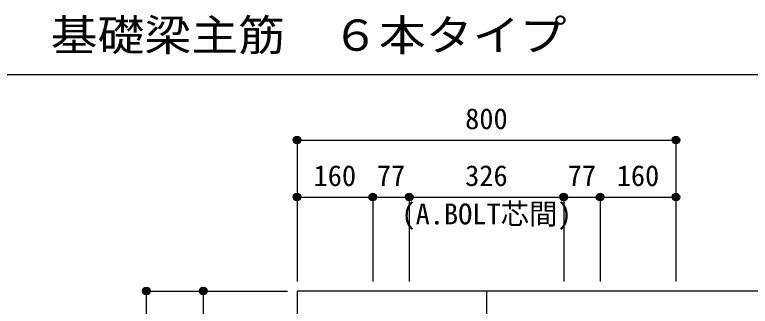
# Model space of a CAD drawing. Units: millimetres, scale not verified. Extents: x -3982 to 3969, y -2797 to 2801.
# Drawn here: x -628 to 925, y -637 to -22 of the extents above; entities that cross this region are included whole.
import ezdxf
from ezdxf.enums import TextEntityAlignment as Align

# ---------------------------------------------------------------- set-up
doc = ezdxf.new("R2010")
doc.units = ezdxf.units.MM
doc.header["$LTSCALE"] = 20
doc.header["$PDMODE"] = 32
doc.header["$PDSIZE"] = 10
doc.linetypes.add('CHAIN1', pattern=[8, 5, -1, 1, -1])
for name, color, linetype in [('6-1_躯体線', 2, 'Continuous'), ('6-7_文字', 7, 'Continuous'), ('6-D_寸法', 4, 'Continuous'), ('F-0_枠', 6, 'Continuous')]:
    doc.layers.add(name, color=color, linetype=linetype)
doc.styles.add('ＭＳ ゴシック', font='')
doc.styles.get('ＭＳ ゴシック').set_extended_font_data('MS Gothic')

msp = doc.modelspace()

# ---------------------------------------------------------------- linework, layer by layer
at = {"layer": '6-1_躯体線'}
for p, q in [((1168.29, -604.67), (-31.71, -604.67)), ((-31.71, -604.67), (-31.71, -1404.67))]:
    msp.add_line(p, q, dxfattribs=at)
at = {"layer": '6-D_寸法'}
for p, q in [((-31.71, -286.65), (-31.71, -406.65)), ((-31.71, -286.65), (768.29, -286.65)), ((-31.71, -406.65), (-31.71, -584.67)), ((-31.71, -406.65), (-31.71, -584.67)), ((-31.71, -406.65), (-31.71, -584.67)), ((-31.71, -406.65), (-31.71, -584.67)), ((-31.71, -406.65), (-31.71, -584.67)), ((-31.71, -406.65), (128.29, -406.65)), ((-31.71, -406.65), (-31.71, -584.67)), ((128.29, -406.65), (128.29, -584.67)), ((128.29, -406.65), (205.29, -406.65)), ((205.29, -406.65), (205.29, -584.67)), ((205.29, -406.65), (531.29, -406.65)), ((531.29, -406.65), (531.29, -584.67)), ((531.29, -406.65), (608.29, -406.65)), ((608.29, -406.65), (608.29, -584.67)), ((768.29, -406.65), (768.29, -584.67)), ((768.29, -406.65), (768.29, -584.67)), ((768.29, -406.65), (768.29, -584.67)), ((768.29, -406.65), (768.29, -584.67)), ((-349.74, -1404.67), (-349.74, -604.67)), ((-349.74, -604.67), (-229.74, -604.67)), ((-229.74, -604.67), (-51.71, -604.67)), ((-229.74, -604.67), (-51.71, -604.67)), ((-229.74, -604.67), (-51.71, -604.67)), ((-229.74, -604.67), (-51.71, -604.67)), ((-229.74, -604.67), (-51.71, -604.67)), ((-229.74, -604.67), (-51.71, -604.67)), ((-229.74, -604.67), (-51.71, -604.67)), ((-229.74, -604.67), (-229.74, -885.67)), ((-229.74, -604.67), (-51.71, -604.67))]:
    msp.add_line(p, q, dxfattribs=at)
at = {"layer": '6-D_寸法', "linetype": 'CHAIN1'}
msp.add_line((368.29, -604.67), (368.29, -1804.67), dxfattribs=at)
at = {"layer": '6-D_寸法'}
for points in [[(-31.71, -286.65), (-31.71, -406.65), (-31.71, -584.67)], [(768.29, -286.65), (768.29, -406.65), (768.29, -584.67)], [(608.29, -406.65), (768.29, -406.65), (768.29, -584.67)]]:
    msp.add_lwpolyline(points, dxfattribs=at)
for centre, radius in [((-31.71, -286.65), 8), ((-31.71, -286.65), 7.2), ((768.29, -286.65), 8), ((768.29, -286.65), 7.2), ((-31.71, -286.65), 6.4), ((-31.71, -286.65), 5.6), ((-31.71, -286.65), 4.8), ((-31.71, -286.65), 4), ((-31.71, -286.65), 3.2), ((-31.71, -286.65), 2.4), ((-31.71, -286.65), 1.6), ((-31.71, -286.65), 0.8), ((768.29, -286.65), 6.4), ((768.29, -286.65), 5.6), ((768.29, -286.65), 4.8), ((768.29, -286.65), 4), ((768.29, -286.65), 3.2), ((768.29, -286.65), 2.4), ((768.29, -286.65), 1.6), ((768.29, -286.65), 0.8), ((-31.71, -406.65), 8), ((-31.71, -406.65), 7.2), ((-31.71, -406.65), 6.4), ((-31.71, -406.65), 5.6), ((-31.71, -406.65), 4.8), ((-31.71, -406.65), 4), ((-31.71, -406.65), 3.2), ((128.29, -406.65), 8), ((128.29, -406.65), 7.2), ((128.29, -406.65), 6.4), ((128.29, -406.65), 5.6), ((128.29, -406.65), 4.8), ((128.29, -406.65), 4), ((128.29, -406.65), 3.2), ((205.29, -406.65), 8), ((205.29, -406.65), 7.2), ((205.29, -406.65), 6.4), ((205.29, -406.65), 5.6), ((205.29, -406.65), 4.8), ((205.29, -406.65), 4), ((205.29, -406.65), 3.2), ((531.29, -406.65), 8), ((531.29, -406.65), 7.2), ((531.29, -406.65), 6.4), ((531.29, -406.65), 5.6), ((531.29, -406.65), 4.8), ((531.29, -406.65), 4), ((531.29, -406.65), 3.2), ((608.29, -406.65), 8), ((608.29, -406.65), 7.2), ((608.29, -406.65), 6.4), ((608.29, -406.65), 5.6), ((608.29, -406.65), 4.8), ((608.29, -406.65), 4), ((608.29, -406.65), 3.2), ((768.29, -406.65), 8), ((768.29, -406.65), 7.2), ((768.29, -406.65), 6.4), ((768.29, -406.65), 5.6), ((768.29, -406.65), 4.8), ((768.29, -406.65), 4), ((768.29, -406.65), 3.2), ((-31.71, -406.65), 2.4), ((-31.71, -406.65), 1.6), ((-31.71, -406.65), 0.8), ((128.29, -406.65), 2.4), ((128.29, -406.65), 1.6), ((128.29, -406.65), 0.8), ((205.29, -406.65), 2.4), ((205.29, -406.65), 1.6), ((205.29, -406.65), 0.8), ((531.29, -406.65), 2.4), ((531.29, -406.65), 1.6), ((531.29, -406.65), 0.8), ((608.29, -406.65), 2.4), ((608.29, -406.65), 1.6), ((608.29, -406.65), 0.8), ((768.29, -406.65), 2.4), ((768.29, -406.65), 1.6), ((768.29, -406.65), 0.8), ((-349.74, -604.67), 8), ((-349.74, -604.67), 7.2), ((-349.74, -604.67), 6.4), ((-349.74, -604.67), 5.6), ((-349.74, -604.67), 4.8), ((-349.74, -604.67), 4), ((-349.74, -604.67), 3.2), ((-349.74, -604.67), 2.4), ((-349.74, -604.67), 1.6), ((-349.74, -604.67), 0.8), ((-229.74, -604.67), 8), ((-229.74, -604.67), 7.2), ((-229.74, -604.67), 6.4), ((-229.74, -604.67), 5.6), ((-229.74, -604.67), 4.8), ((-229.74, -604.67), 4), ((-229.74, -604.67), 3.2), ((-229.74, -604.67), 2.4), ((-229.74, -604.67), 1.6), ((-229.74, -604.67), 0.8)]:
    msp.add_circle(centre, radius, dxfattribs=at)
at = {"layer": '6-D_寸法', "color": 7}
for p in [(-31.71, -286.65), (-31.71, -286.65), (768.29, -286.65), (768.29, -286.65), (-31.71, -406.65), (128.29, -406.65), (205.29, -406.65), (531.29, -406.65), (608.29, -406.65), (768.29, -406.65), (-349.74, -604.67), (-229.74, -604.67)]:
    msp.add_point(p, dxfattribs=at)
at = {"layer": 'F-0_枠', "color": 2}
msp.add_line((-3981.92, -148.03), (2482.4, -148.03), dxfattribs=at)

# ---------------------------------------------------------------- texts
at = {"layer": '6-7_文字', "color": 2, "style": 'ＭＳ ゴシック', "width": 1.1}
msp.add_text('\u3000\u3000基礎梁主筋\u3000６本タイプ', height=65.98, dxfattribs=at).set_placement((-749.76, -118.03), align=Align.BOTTOM_LEFT)
at = {"layer": '6-7_文字', "color": 4, "style": 'ＭＳ ゴシック'}
msp.add_text('(A.BOLT芯間)', height=43.99, dxfattribs=at).set_placement((188.82, -477.42), align=Align.BOTTOM_LEFT)
at = {"layer": '6-D_寸法', "style": 'ＭＳ ゴシック'}
for s, p in [('800', (323.29, -276.65)), ('160', (3.29, -396.65)), ('77', (136.79, -396.65)), ('326', (323.29, -396.65)), ('77', (539.79, -396.65)), ('160', (643.29, -396.65))]:
    msp.add_text(s, height=43.99, dxfattribs=at).set_placement(p, align=Align.BOTTOM_LEFT)

doc.saveas('drawing.dxf')
